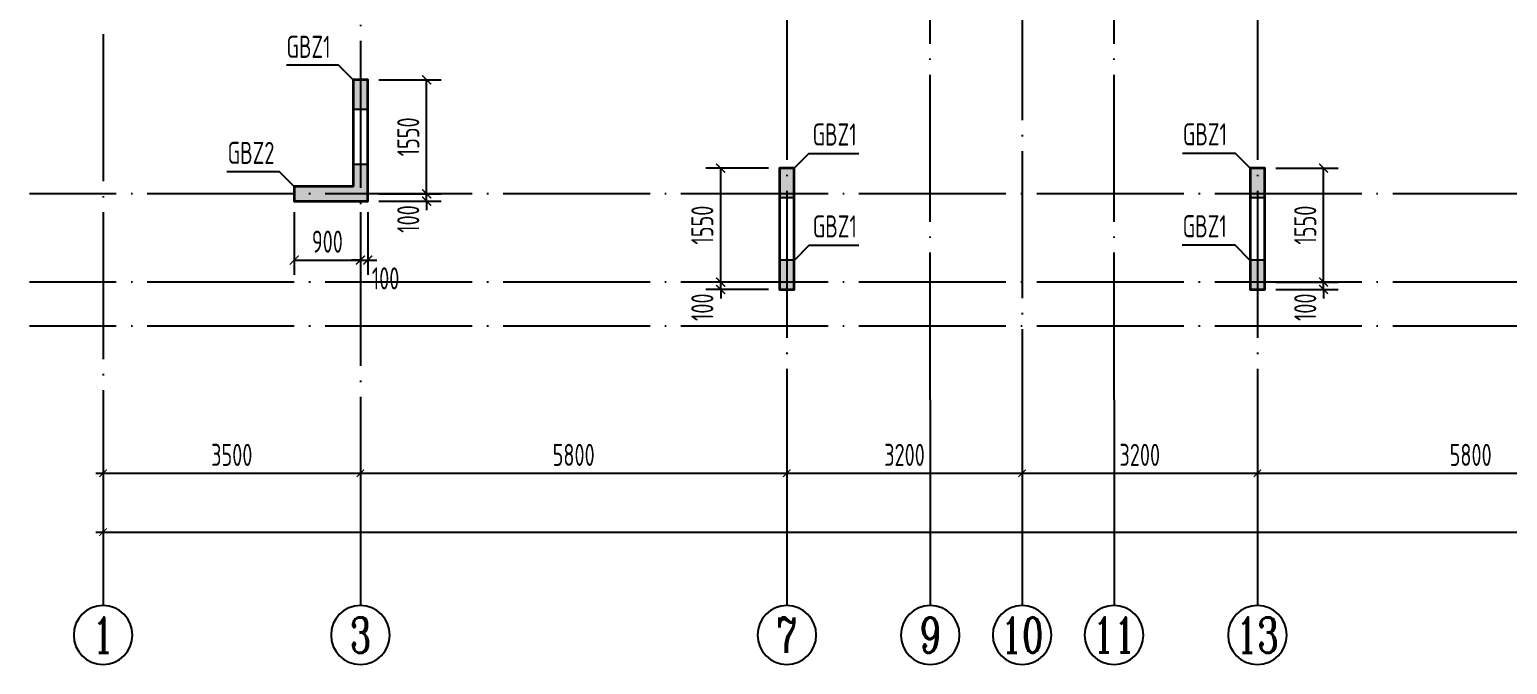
# Model space of a CAD drawing. Extents: x -655480 to 203344, y -294099 to 287156.
# Drawn here: x -305735 to -285635, y -79309 to -70675 of the extents above; entities that cross this region are included whole.
import ezdxf
from ezdxf.enums import TextEntityAlignment as Align

# ---------------------------------------------------------------- set-up
doc = ezdxf.new("R2010")
doc.units = 0
doc.header["$LTSCALE"] = 1000
doc.linetypes.add('DOTE', pattern=[2.42, 2, -0.2, 0.02, -0.2])
doc.layers.get('0').update_dxf_attribs({"linetype": 'CONTINUOUS'})
doc.layers.get('DEFPOINTS').update_dxf_attribs({"linetype": 'CONTINUOUS'})
for name, color, linetype in [('A-AXIS', 1, 'CONTINUOUS'), ('A-DOTE', 10, 'DOTE'), ('AXIS_NUM', 7, 'CONTINUOUS'), ('S-Q墙实线', 6, 'CONTINUOUS'), ('S-Q墙标注', 3, 'CONTINUOUS'), ('S-X详图填充', 252, 'CONTINUOUS'), ('S-X详图实线', 4, 'CONTINUOUS'), ('S-Y一般标注', 3, 'CONTINUOUS'), ('S-Z柱编号', 6, 'CONTINUOUS')]:
    doc.layers.add(name, color=color, linetype=linetype)
doc.styles.add('TSSD_Axis', font='complex.shx', dxfattribs={"width": 0.7, "bigfont": 'hztxt.shx'})
doc.styles.add('TSSD_DIMENSION', font='Tssdeng.shx', dxfattribs={"width": 0.7, "bigfont": 'tssdchn.shx'})
doc.styles.add('TSSD_REIN', font='tssdeng.shx', dxfattribs={"width": 0.7, "height": 300, "bigfont": 'tssdchn.shx'})
doc.styles.add('结构文字', font='zstxt.shx', dxfattribs={"width": 0.7, "bigfont": 'zshz.shx'})
doc.dimstyles.new('STRUCK', dxfattribs={"dimtxt": 400, "dimasz": 121, "dimexe": 200, "dimexo": 150, "dimgap": 115, "dimtad": 1, "dimdec": 0, "dimdsep": 46, "dimtxsty": '结构文字', "dimblk": 'ARCHTICK', "dimcen": 400, "dimclrd": 3, "dimclre": 3, "dimclrt": 7, "dimadec": 0, "dimazin": 0, "dimtfac": 1, "dimtdec": 0, "dimtix": 1, "dimtmove": 2, "dimatfit": 3, "dimldrblk": '_DIMX', "dimfxl": 1, "dimtolj": 1, "dimtzin": 0, "dimarcsym": 0})
doc.dimstyles.new('TSSD_100_100', dxfattribs={"dimtxt": 300, "dimasz": 100, "dimexe": 100, "dimexo": 250, "dimgap": 100, "dimtad": 1, "dimdec": 0, "dimzin": 0, "dimdsep": 46, "dimtxsty": 'TSSD_DIMENSION', "dimblk": 'ARCHTICK', "dimcen": 0, "dimdle": 100, "dimclrt": 7, "dimadec": 0, "dimazin": 0, "dimtfac": 1, "dimtdec": 0, "dimtix": 1, "dimtmove": 2, "dimatfit": 3, "dimldrblk": 'ARCHTICK', "dimfxl": 1, "dimtolj": 1, "dimtzin": 0, "dimarcsym": 0})

# ---------------------------------------------------------------- blocks, each defined once
blk = doc.blocks.new('ts_axno')
at = {"color": 0, "linetype": 'ByBlock', "lineweight": -2}
blk.add_circle((0, 0), 0.5, dxfattribs=at)
at = {"color": 0, "linetype": 'ByBlock', "lineweight": -2, "style": 'TSSD_Axis', "width": 0.7}
blk.add_attdef('A', text='', height=0.6, dxfattribs=at).set_placement((0, 0), align=Align.MIDDLE_CENTER)
blk = doc.blocks.new('_ArchTick')
at = {"color": 0, "linetype": 'ByBlock', "const_width": 0.15}
blk.add_lwpolyline([(-0.5, -0.5), (0.5, 0.5)], dxfattribs=at)
blk = doc.blocks.new('*D187')
at = {"layer": 'DEFPOINTS', "color": 0, "transparency": 16777216}
for p in [(8100, 3600), (13900, 3600), (13900, 2600)]:
    blk.add_point(p, dxfattribs=at)
at = {"layer": 'S-Y一般标注', "color": 0, "lineweight": -2, "transparency": 16777216}
for p, q in [((8100, 3350), (8100, 2500)), ((13900, 3350), (13900, 2500)), ((8000, 2600), (14000, 2600))]:
    blk.add_line(p, q, dxfattribs=at)
at = {"layer": 'S-Y一般标注', "color": 0, "lineweight": -2, "transparency": 16777216, "xscale": 100, "yscale": 100, "zscale": 100, "rotation": 180}
blk.add_blockref('_ArchTick', (8100, 2600), dxfattribs=at)
at = {"layer": 'S-Y一般标注', "color": 0, "lineweight": -2, "transparency": 16777216, "xscale": 100, "yscale": 100, "zscale": 100}
blk.add_blockref('_ArchTick', (13900, 2600), dxfattribs=at)
at = {"layer": 'S-Y一般标注', "color": 7, "transparency": 16777216, "insert": (11000, 2850), "char_height": 300, "attachment_point": 5, "style": 'TSSD_DIMENSION'}
blk.add_mtext('\\A1;5800', dxfattribs=at)
blk = doc.blocks.new('*D188')
at = {"layer": 'DEFPOINTS', "color": 0, "transparency": 16777216}
for p in [(17100, 3600), (20300, 3600), (20300, 2600)]:
    blk.add_point(p, dxfattribs=at)
at = {"layer": 'S-Y一般标注', "color": 0, "lineweight": -2, "transparency": 16777216}
for p, q in [((17100, 3350), (17100, 2500)), ((20300, 3350), (20300, 2500)), ((17000, 2600), (20400, 2600))]:
    blk.add_line(p, q, dxfattribs=at)
at = {"layer": 'S-Y一般标注', "color": 0, "lineweight": -2, "transparency": 16777216, "xscale": 100, "yscale": 100, "zscale": 100, "rotation": 180}
blk.add_blockref('_ArchTick', (17100, 2600), dxfattribs=at)
at = {"layer": 'S-Y一般标注', "color": 0, "lineweight": -2, "transparency": 16777216, "xscale": 100, "yscale": 100, "zscale": 100}
blk.add_blockref('_ArchTick', (20300, 2600), dxfattribs=at)
at = {"layer": 'S-Y一般标注', "color": 7, "transparency": 16777216, "insert": (18700, 2850), "char_height": 300, "attachment_point": 5, "style": 'TSSD_DIMENSION'}
blk.add_mtext('\\A1;3200', dxfattribs=at)
blk = doc.blocks.new('*D189')
at = {"layer": 'DEFPOINTS', "color": 0, "transparency": 16777216}
for p in [(20300, 3600), (26100, 3600), (26100, 2600)]:
    blk.add_point(p, dxfattribs=at)
at = {"layer": 'S-Y一般标注', "color": 0, "lineweight": -2, "transparency": 16777216}
for p, q in [((20300, 3350), (20300, 2500)), ((26100, 3350), (26100, 2500)), ((20200, 2600), (26200, 2600))]:
    blk.add_line(p, q, dxfattribs=at)
at = {"layer": 'S-Y一般标注', "color": 0, "lineweight": -2, "transparency": 16777216, "xscale": 100, "yscale": 100, "zscale": 100, "rotation": 180}
blk.add_blockref('_ArchTick', (20300, 2600), dxfattribs=at)
at = {"layer": 'S-Y一般标注', "color": 0, "lineweight": -2, "transparency": 16777216, "xscale": 100, "yscale": 100, "zscale": 100}
blk.add_blockref('_ArchTick', (26100, 2600), dxfattribs=at)
at = {"layer": 'S-Y一般标注', "color": 7, "transparency": 16777216, "insert": (23200, 2850), "char_height": 300, "attachment_point": 5, "style": 'TSSD_DIMENSION'}
blk.add_mtext('\\A1;5800', dxfattribs=at)
blk = doc.blocks.new('*D195')
at = {"layer": 'DEFPOINTS', "color": 0, "transparency": 16777216}
for p in [(4600, 3600), (54600, 3600), (54600, 1800)]:
    blk.add_point(p, dxfattribs=at)
at = {"layer": 'S-Y一般标注', "color": 0, "lineweight": -2, "transparency": 16777216}
for p, q in [((4600, 3350), (4600, 1700)), ((54600, 3350), (54600, 1700)), ((4500, 1800), (54700, 1800))]:
    blk.add_line(p, q, dxfattribs=at)
at = {"layer": 'S-Y一般标注', "color": 0, "lineweight": -2, "transparency": 16777216, "xscale": 100, "yscale": 100, "zscale": 100, "rotation": 180}
blk.add_blockref('_ArchTick', (4600, 1800), dxfattribs=at)
at = {"layer": 'S-Y一般标注', "color": 0, "lineweight": -2, "transparency": 16777216, "xscale": 100, "yscale": 100, "zscale": 100}
blk.add_blockref('_ArchTick', (54600, 1800), dxfattribs=at)
at = {"layer": 'S-Y一般标注', "color": 7, "transparency": 16777216, "insert": (29600, 2050), "char_height": 300, "attachment_point": 5, "style": 'TSSD_DIMENSION'}
blk.add_mtext('\\A1;50000', dxfattribs=at)
blk = doc.blocks.new('*D196')
at = {"layer": 'DEFPOINTS', "color": 0, "transparency": 16777216}
for p in [(13900, 3600), (17100, 3600), (17100, 2600)]:
    blk.add_point(p, dxfattribs=at)
at = {"layer": 'S-Y一般标注', "color": 0, "lineweight": -2, "transparency": 16777216}
for p, q in [((13900, 3350), (13900, 2500)), ((17100, 3350), (17100, 2500)), ((13800, 2600), (17200, 2600))]:
    blk.add_line(p, q, dxfattribs=at)
at = {"layer": 'S-Y一般标注', "color": 0, "lineweight": -2, "transparency": 16777216, "xscale": 100, "yscale": 100, "zscale": 100, "rotation": 180}
blk.add_blockref('_ArchTick', (13900, 2600), dxfattribs=at)
at = {"layer": 'S-Y一般标注', "color": 0, "lineweight": -2, "transparency": 16777216, "xscale": 100, "yscale": 100, "zscale": 100}
blk.add_blockref('_ArchTick', (17100, 2600), dxfattribs=at)
at = {"layer": 'S-Y一般标注', "color": 7, "transparency": 16777216, "insert": (15500, 2850), "char_height": 300, "attachment_point": 5, "style": 'TSSD_DIMENSION'}
blk.add_mtext('\\A1;3200', dxfattribs=at)
blk = doc.blocks.new('*D197')
at = {"layer": 'DEFPOINTS', "color": 0, "transparency": 16777216}
for p in [(4600, 3600), (8100, 3600), (8100, 2600)]:
    blk.add_point(p, dxfattribs=at)
at = {"layer": 'S-Y一般标注', "color": 0, "lineweight": -2, "transparency": 16777216}
for p, q in [((4600, 3350), (4600, 2500)), ((8100, 3350), (8100, 2500)), ((4500, 2600), (8200, 2600))]:
    blk.add_line(p, q, dxfattribs=at)
at = {"layer": 'S-Y一般标注', "color": 0, "lineweight": -2, "transparency": 16777216, "xscale": 100, "yscale": 100, "zscale": 100, "rotation": 180}
blk.add_blockref('_ArchTick', (4600, 2600), dxfattribs=at)
at = {"layer": 'S-Y一般标注', "color": 0, "lineweight": -2, "transparency": 16777216, "xscale": 100, "yscale": 100, "zscale": 100}
blk.add_blockref('_ArchTick', (8100, 2600), dxfattribs=at)
at = {"layer": 'S-Y一般标注', "color": 7, "transparency": 16777216, "insert": (6350, 2850), "char_height": 300, "attachment_point": 5, "style": 'TSSD_DIMENSION'}
blk.add_mtext('\\A1;3500', dxfattribs=at)
blk = doc.blocks.new('*D2188')
at = {"layer": 'DEFPOINTS', "color": 0, "transparency": 16777216}
for p in [(-301135, -72909), (-300335, -72909), (-301135, -73009)]:
    blk.add_point(p, dxfattribs=at)
at = {"layer": 'S-Q墙标注', "color": 3, "lineweight": -2, "transparency": 16777216}
for p, q in [((-300985, -72909), (-300135, -72909)), ((-300335, -72909), (-300335, -72788)), ((-300335, -73009), (-300335, -72909)), ((-300985, -73009), (-300135, -73009)), ((-300335, -73009), (-300335, -73130))]:
    blk.add_line(p, q, dxfattribs=at)
at = {"layer": 'S-Q墙标注', "color": 3, "lineweight": -2, "transparency": 16777216, "xscale": 121, "yscale": 121, "zscale": 121}
for p, rotation in [((-300335, -72909), 270), ((-300335, -73009), 90)]:
    blk.add_blockref('_ArchTick', p, dxfattribs=dict(at, rotation=rotation))
at = {"layer": 'S-Q墙标注', "color": 7, "transparency": 16777216, "insert": (-300585, -73251), "char_height": 300, "attachment_point": 5, "rotation": 90, "style": 'TSSD_REIN'}
blk.add_mtext('\\A1;100', dxfattribs=at)
blk = doc.blocks.new('_DIMX')
blk.add_line((-150, 0), (150, 0))
at = {"const_width": 50}
blk.add_lwpolyline([(-70, -70), (70, 70)], dxfattribs=at)
blk = doc.blocks.new('*D2189')
at = {"layer": 'DEFPOINTS', "color": 0, "transparency": 16777216}
for p in [(-301135, -71359), (-300335, -71359), (-301135, -72909)]:
    blk.add_point(p, dxfattribs=at)
at = {"layer": 'S-Q墙标注', "color": 3, "lineweight": -2, "transparency": 16777216}
for p, q in [((-300985, -71359), (-300135, -71359)), ((-300335, -72909), (-300335, -71359)), ((-300985, -72909), (-300135, -72909))]:
    blk.add_line(p, q, dxfattribs=at)
at = {"layer": 'S-Q墙标注', "color": 3, "lineweight": -2, "transparency": 16777216, "xscale": 121, "yscale": 121, "zscale": 121}
for p, rotation in [((-300335, -71359), 90), ((-300335, -72909), 270)]:
    blk.add_blockref('_ArchTick', p, dxfattribs=dict(at, rotation=rotation))
at = {"layer": 'S-Q墙标注', "color": 7, "transparency": 16777216, "insert": (-300585, -72134), "char_height": 300, "attachment_point": 5, "rotation": 90, "style": 'TSSD_REIN'}
blk.add_mtext('\\A1;1550', dxfattribs=at)
blk = doc.blocks.new('*D2190')
at = {"layer": 'DEFPOINTS', "color": 0, "transparency": 16777216}
for p in [(-302135, -73009), (-301235, -73009), (-301235, -73809)]:
    blk.add_point(p, dxfattribs=at)
at = {"layer": 'S-Q墙标注', "color": 3, "lineweight": -2, "transparency": 16777216}
for p, q in [((-302135, -73159), (-302135, -74009)), ((-301235, -73159), (-301235, -74009)), ((-302135, -73809), (-301235, -73809))]:
    blk.add_line(p, q, dxfattribs=at)
at = {"layer": 'S-Q墙标注', "color": 3, "lineweight": -2, "transparency": 16777216, "xscale": 121, "yscale": 121, "zscale": 121, "rotation": 180}
blk.add_blockref('_ArchTick', (-302135, -73809), dxfattribs=at)
at = {"layer": 'S-Q墙标注', "color": 3, "lineweight": -2, "transparency": 16777216, "xscale": 121, "yscale": 121, "zscale": 121}
blk.add_blockref('_ArchTick', (-301235, -73809), dxfattribs=at)
at = {"layer": 'S-Q墙标注', "color": 7, "transparency": 16777216, "insert": (-301685, -73559), "char_height": 300, "attachment_point": 5, "style": 'TSSD_REIN'}
blk.add_mtext('\\A1;900', dxfattribs=at)
blk = doc.blocks.new('*D2191')
at = {"layer": 'DEFPOINTS', "color": 0, "transparency": 16777216}
for p in [(-301235, -73009), (-301135, -73009), (-301135, -73809)]:
    blk.add_point(p, dxfattribs=at)
at = {"layer": 'S-Q墙标注', "color": 3, "lineweight": -2, "transparency": 16777216}
for p, q in [((-301235, -73159), (-301235, -74009)), ((-301135, -73159), (-301135, -74009)), ((-301235, -73809), (-301356, -73809)), ((-301235, -73809), (-301135, -73809)), ((-301135, -73809), (-301014, -73809))]:
    blk.add_line(p, q, dxfattribs=at)
at = {"layer": 'S-Q墙标注', "color": 3, "lineweight": -2, "transparency": 16777216, "xscale": 121, "yscale": 121, "zscale": 121}
blk.add_blockref('_ArchTick', (-301235, -73809), dxfattribs=at)
at = {"layer": 'S-Q墙标注', "color": 3, "lineweight": -2, "transparency": 16777216, "xscale": 121, "yscale": 121, "zscale": 121, "rotation": 180}
blk.add_blockref('_ArchTick', (-301135, -73809), dxfattribs=at)
at = {"layer": 'S-Q墙标注', "color": 7, "transparency": 16777216, "insert": (-300893, -74059), "char_height": 300, "attachment_point": 5, "style": 'TSSD_REIN'}
blk.add_mtext('\\A1;100', dxfattribs=at)
blk = doc.blocks.new('*D2192')
at = {"layer": 'DEFPOINTS', "color": 0, "transparency": 16777216}
for p in [(-296335, -74109), (-295535, -74109), (-295535, -74209)]:
    blk.add_point(p, dxfattribs=at)
at = {"layer": 'S-Q墙标注', "color": 3, "lineweight": -2, "transparency": 16777216}
for p, q in [((-295685, -74109), (-296535, -74109)), ((-296335, -74109), (-296335, -73988)), ((-296335, -74209), (-296335, -74109)), ((-295685, -74209), (-296535, -74209)), ((-296335, -74209), (-296335, -74330))]:
    blk.add_line(p, q, dxfattribs=at)
at = {"layer": 'S-Q墙标注', "color": 3, "lineweight": -2, "transparency": 16777216, "xscale": 121, "yscale": 121, "zscale": 121}
for p, rotation in [((-296335, -74109), 270), ((-296335, -74209), 90)]:
    blk.add_blockref('_ArchTick', p, dxfattribs=dict(at, rotation=rotation))
at = {"layer": 'S-Q墙标注', "color": 7, "transparency": 16777216, "insert": (-296585, -74451), "char_height": 300, "attachment_point": 5, "rotation": 90, "style": 'TSSD_REIN'}
blk.add_mtext('\\A1;100', dxfattribs=at)
blk = doc.blocks.new('*D2193')
at = {"layer": 'DEFPOINTS', "color": 0, "transparency": 16777216}
for p in [(-296335, -72559), (-295535, -72559), (-295535, -74109)]:
    blk.add_point(p, dxfattribs=at)
at = {"layer": 'S-Q墙标注', "color": 3, "lineweight": -2, "transparency": 16777216}
for p, q in [((-295685, -72559), (-296535, -72559)), ((-296335, -74109), (-296335, -72559)), ((-295685, -74109), (-296535, -74109))]:
    blk.add_line(p, q, dxfattribs=at)
at = {"layer": 'S-Q墙标注', "color": 3, "lineweight": -2, "transparency": 16777216, "xscale": 121, "yscale": 121, "zscale": 121}
for p, rotation in [((-296335, -72559), 90), ((-296335, -74109), 270)]:
    blk.add_blockref('_ArchTick', p, dxfattribs=dict(at, rotation=rotation))
at = {"layer": 'S-Q墙标注', "color": 7, "transparency": 16777216, "insert": (-296585, -73334), "char_height": 300, "attachment_point": 5, "rotation": 90, "style": 'TSSD_REIN'}
blk.add_mtext('\\A1;1550', dxfattribs=at)
blk = doc.blocks.new('*D2213')
at = {"layer": 'DEFPOINTS', "color": 0, "transparency": 16777216}
for p in [(-288935, -74109), (-288135, -74109), (-288935, -74209)]:
    blk.add_point(p, dxfattribs=at)
at = {"layer": 'S-Q墙标注', "color": 3, "lineweight": -2, "transparency": 16777216}
for p, q in [((-288785, -74109), (-287935, -74109)), ((-288135, -74109), (-288135, -73988)), ((-288135, -74209), (-288135, -74109)), ((-288785, -74209), (-287935, -74209)), ((-288135, -74209), (-288135, -74330))]:
    blk.add_line(p, q, dxfattribs=at)
at = {"layer": 'S-Q墙标注', "color": 3, "lineweight": -2, "transparency": 16777216, "xscale": 121, "yscale": 121, "zscale": 121}
for p, rotation in [((-288135, -74109), 270), ((-288135, -74209), 90)]:
    blk.add_blockref('_ArchTick', p, dxfattribs=dict(at, rotation=rotation))
at = {"layer": 'S-Q墙标注', "color": 7, "transparency": 16777216, "insert": (-288385, -74451), "char_height": 300, "attachment_point": 5, "rotation": 90, "style": 'TSSD_REIN'}
blk.add_mtext('\\A1;100', dxfattribs=at)
blk = doc.blocks.new('*D2214')
at = {"layer": 'DEFPOINTS', "color": 0, "transparency": 16777216}
for p in [(-288935, -72559), (-288135, -72559), (-288935, -74109)]:
    blk.add_point(p, dxfattribs=at)
at = {"layer": 'S-Q墙标注', "color": 3, "lineweight": -2, "transparency": 16777216}
for p, q in [((-288785, -72559), (-287935, -72559)), ((-288135, -74109), (-288135, -72559)), ((-288785, -74109), (-287935, -74109))]:
    blk.add_line(p, q, dxfattribs=at)
at = {"layer": 'S-Q墙标注', "color": 3, "lineweight": -2, "transparency": 16777216, "xscale": 121, "yscale": 121, "zscale": 121}
for p, rotation in [((-288135, -72559), 90), ((-288135, -74109), 270)]:
    blk.add_blockref('_ArchTick', p, dxfattribs=dict(at, rotation=rotation))
at = {"layer": 'S-Q墙标注', "color": 7, "transparency": 16777216, "insert": (-288385, -73334), "char_height": 300, "attachment_point": 5, "rotation": 90, "style": 'TSSD_REIN'}
blk.add_mtext('\\A1;1550', dxfattribs=at)
blk = doc.blocks.new('20210726.16395156')
at = {"layer": 'A-AXIS'}
for p, q in [((4600, 3600), (4600, 800)), ((8100, 3600), (8100, 800)), ((13900, 3600), (13900, 800)), ((15850, 3600), (15850, 800)), ((17100, 3600), (17100, 800)), ((18350, 3600.1), (18350, 800.1)), ((20300, 3600), (20300, 800))]:
    blk.add_line(p, q, dxfattribs=at)
at = {"layer": 'A-DOTE'}
for p, q in [((4600, 18249.9), (4600, 3600)), ((13900.2, 13700), (13900, 3600)), ((20299.8, 13700), (20300, 3600)), ((15850, 3600), (15850, 11500)), ((18350, 3600.1), (18350, 11500)), ((8100, 10900), (8100, 3600)), ((17100, 9400), (17100, 3600)), ((55600, 6400), (3600, 6400)), ((55600, 5200), (3600, 5200)), ((55600, 4600), (3600, 4600))]:
    blk.add_line(p, q, dxfattribs=at)
at = {"layer": 'A-AXIS'}
ref = blk.add_blockref('ts_axno', (4600, 400), dxfattribs=dict(at, xscale=-800, yscale=800, zscale=800, rotation=180))
ref.add_attrib('1', '1', dxfattribs={"layer": 'AXIS_NUM', "height": 480, "style": 'TSSD_Axis', "width": 0.7}).set_placement((4600, 400), align=Align.MIDDLE_CENTER)
ref = blk.add_blockref('ts_axno', (8100, 400), dxfattribs=dict(at, xscale=-800, yscale=800, zscale=800, rotation=180))
ref.add_attrib('2', '3', dxfattribs={"layer": 'AXIS_NUM', "height": 480, "style": 'TSSD_Axis', "width": 0.7}).set_placement((8100, 400), align=Align.MIDDLE_CENTER)
ref = blk.add_blockref('ts_axno', (13900, 400), dxfattribs=dict(at, xscale=-800, yscale=800, zscale=800, rotation=180))
ref.add_attrib('5', '7', dxfattribs={"layer": 'AXIS_NUM', "height": 480, "style": 'TSSD_Axis', "width": 0.7}).set_placement((13900, 400), align=Align.MIDDLE_CENTER)
ref = blk.add_blockref('ts_axno', (15850, 400), dxfattribs=dict(at, xscale=-800, yscale=800, zscale=800, rotation=180))
ref.add_attrib('5', '9', dxfattribs={"layer": 'AXIS_NUM', "height": 480, "style": 'TSSD_Axis', "width": 0.7}).set_placement((15850, 400), align=Align.MIDDLE_CENTER)
ref = blk.add_blockref('ts_axno', (17100, 400), dxfattribs=dict(at, xscale=-800, yscale=800, zscale=800, rotation=180))
ref.add_attrib('8', '10', dxfattribs={"layer": 'AXIS_NUM', "height": 480, "style": 'TSSD_Axis', "width": 0.7}).set_placement((17100, 400), align=Align.MIDDLE_CENTER)
ref = blk.add_blockref('ts_axno', (18350, 400.1), dxfattribs=dict(at, xscale=-800, yscale=800, zscale=800, rotation=180))
ref.add_attrib('5', '11', dxfattribs={"layer": 'AXIS_NUM', "height": 480, "style": 'TSSD_Axis', "width": 0.7}).set_placement((18350, 400.1), align=Align.MIDDLE_CENTER)
ref = blk.add_blockref('ts_axno', (20300, 400), dxfattribs=dict(at, xscale=-800, yscale=800, zscale=800, rotation=180))
ref.add_attrib('8', '13', dxfattribs={"layer": 'AXIS_NUM', "height": 480, "style": 'TSSD_Axis', "width": 0.7}).set_placement((20300, 400), align=Align.MIDDLE_CENTER)
at = {"layer": 'S-Y一般标注'}
for base, p1, p2, picture, middle in [((54600, 1800), (4600, 3600), (54600, 3600), '*D195', (29600, 2050)), ((8100, 2600), (4600, 3600), (8100, 3600), '*D197', (6350, 2850)), ((13900, 2600), (8100, 3600), (13900, 3600), '*D187', (11000, 2850)), ((17100, 2600), (13900, 3600), (17100, 3600), '*D196', (15500, 2850)), ((20300, 2600), (17100, 3600), (20300, 3600), '*D188', (18700, 2850)), ((26100, 2600), (20300, 3600), (26100, 3600), '*D189', (23200, 2850))]:
    dim = blk.add_linear_dim(base=base, p1=p1, p2=p2, dimstyle='TSSD_100_100', dxfattribs=at)
    dim.commit()
    dim.dimension.update_dxf_attribs({"geometry": picture, "text_midpoint": middle})

msp = doc.modelspace()

# ---------------------------------------------------------------- hatches: boundary and pattern name
at = {"layer": 'S-X详图填充'}
h = msp.add_hatch(color=256, dxfattribs=at)
h.dxf.hatch_style = 1
h.paths.add_polyline_path([(-301335.11, -71758.61), (-301135.11, -71758.61), (-301135.11, -71358.61), (-301335.11, -71358.61)])
h = msp.add_hatch(color=256, dxfattribs=at)
h.dxf.hatch_style = 1
h.paths.add_polyline_path([(-301135.11, -72508.61), (-301335.11, -72508.61), (-301335.11, -72808.61), (-302135.11, -72808.61), (-302135.11, -73008.61), (-301135.11, -73008.61)])
h = msp.add_hatch(color=256, dxfattribs=at)
h.dxf.hatch_style = 1
h.paths.add_polyline_path([(-295537.6, -72958.62), (-295337.6, -72958.62), (-295337.6, -72558.62), (-295537.6, -72558.62)])
h = msp.add_hatch(color=256, dxfattribs=at)
h.dxf.hatch_style = 1
h.paths.add_polyline_path([(-289137.65, -72958.62), (-288937.65, -72958.62), (-288937.65, -72558.62), (-289137.65, -72558.62)])
h = msp.add_hatch(color=256, dxfattribs=at)
h.dxf.hatch_style = 1
h.paths.add_polyline_path([(-295535.11, -74208.62), (-295335.11, -74208.62), (-295335.11, -73808.62), (-295535.11, -73808.62)])
h = msp.add_hatch(color=256, dxfattribs=at)
h.dxf.hatch_style = 1
h.paths.add_polyline_path([(-289135.13, -74208.62), (-288935.13, -74208.62), (-288935.13, -73808.62), (-289135.13, -73808.62)])

# ---------------------------------------------------------------- linework, layer by layer
at = {"layer": 'S-Q墙实线', "lineweight": 35}
msp.add_lwpolyline([(-301335.11, -72808.61), (-302135.12, -72808.61), (-302135.12, -73008.61), (-301135.11, -73008.61), (-301135.11, -71358.61), (-301335.11, -71358.61)], close=True, dxfattribs=at)
for points in [[(-295335.08, -72908.61), (-295335.11, -72558.62), (-295535.11, -72558.63), (-295535.08, -72908.62)], [(-288935.13, -72908.61), (-288935.13, -72558.63), (-289135.13, -72558.63), (-289135.13, -72908.61)], [(-295535.08, -72908.61), (-295535.11, -74208.62), (-295335.11, -74208.62), (-295335.08, -72908.62)], [(-289135.13, -72908.61), (-289135.13, -74208.62), (-288935.13, -74208.62), (-288935.13, -72908.61)]]:
    msp.add_lwpolyline(points, dxfattribs=at)
at = {"layer": 'S-X详图实线'}
for points in [[(-301335.11, -71758.61), (-301135.11, -71758.61), (-301135.11, -71358.61), (-301335.11, -71358.61), (-301335.11, -71758.61)], [(-301135.11, -72508.61), (-301335.11, -72508.61), (-301335.11, -72808.61), (-302135.11, -72808.61), (-302135.11, -73008.61), (-301135.11, -73008.61), (-301135.11, -72508.61)], [(-295537.6, -72958.62), (-295337.6, -72958.62), (-295337.6, -72558.62), (-295537.6, -72558.62), (-295537.6, -72958.62)], [(-289137.65, -72958.62), (-288937.65, -72958.62), (-288937.65, -72558.62), (-289137.65, -72558.62), (-289137.65, -72958.62)], [(-295535.11, -74208.62), (-295335.11, -74208.62), (-295335.11, -73808.62), (-295535.11, -73808.62), (-295535.11, -74208.62)], [(-289135.13, -74208.62), (-288935.13, -74208.62), (-288935.13, -73808.62), (-289135.13, -73808.62), (-289135.13, -74208.62)]]:
    msp.add_lwpolyline(points, close=True, dxfattribs=at)
at = {"layer": 'S-Z柱编号', "color": 7}
for points in [[(-301335.11, -71358.61), (-301535.11, -71158.61), (-302238.98, -71158.61)], [(-295335.11, -72558.62), (-295135.11, -72358.62), (-294456.5, -72358.62)], [(-289135.11, -72558.62), (-289335.11, -72358.62), (-290054.32, -72358.62)], [(-302135.11, -72808.61), (-302335.11, -72608.61), (-303050.32, -72608.61)], [(-295332.62, -73808.62), (-295132.62, -73608.62), (-294454.01, -73608.62)], [(-289137.63, -73808.62), (-289337.63, -73608.62), (-290056.83, -73608.62)]]:
    msp.add_lwpolyline(points, dxfattribs=at)

# ---------------------------------------------------------------- block references
at = {"layer": 'A-DOTE'}
msp.add_blockref('20210726.16395156', (-309335.12, -79308.66), dxfattribs=at)

# ---------------------------------------------------------------- texts
at = {"layer": 'S-Z柱编号', "color": 7, "style": 'TSSD_REIN', "width": 0.7}
for s, p in [('GBZ1', (-302240.88, -71149.33)), ('GBZ1', (-295085.27, -72341.87)), ('GBZ1', (-290048.96, -72339.12)), ('GBZ2', (-303040.88, -72591.77)), ('GBZ1', (-295082.78, -73591.87)), ('GBZ1', (-290051.47, -73589.12))]:
    msp.add_text(s, height=300, dxfattribs=at).set_placement(p, align=Align.BOTTOM_LEFT)

# ---------------------------------------------------------------- dimensions: what is measured, and where the dimension line sits
at = {"layer": 'S-Q墙标注'}
for base, p1, p2, picture, middle in [((-300335.11, -71358.61), (-301135.11, -72908.61), (-301135.11, -71358.61), '*D2189', (-300585.11, -72133.61)), ((-296335.11, -72558.62), (-295535.11, -74108.61), (-295535.11, -72558.62), '*D2193', (-296585.11, -73333.62)), ((-288135.13, -72558.62), (-288935.13, -74108.61), (-288935.13, -72558.62), '*D2214', (-288385.13, -73333.62))]:
    dim = msp.add_linear_dim(base=base, p1=p1, p2=p2, angle=90, dimstyle='STRUCK', override={"dimtxt": 300, "dimgap": 100, "dimtxsty": 'TSSD_REIN'}, dxfattribs=at)
    dim.commit()
    dim.dimension.update_dxf_attribs({"geometry": picture, "text_midpoint": middle})
for base, p1, p2, picture, middle in [((-300335.11, -72908.61), (-301135.11, -73008.61), (-301135.11, -72908.61), '*D2188', (-300585.11, -73250.54)), ((-296335.11, -74108.61), (-295535.11, -74208.62), (-295535.11, -74108.61), '*D2192', (-296585.11, -74450.54)), ((-288135.13, -74108.61), (-288935.13, -74208.62), (-288935.13, -74108.61), '*D2213', (-288385.13, -74450.54))]:
    dim = msp.add_linear_dim(base=base, p1=p1, p2=p2, angle=90, dimstyle='STRUCK', override={"dimtxt": 300, "dimgap": 100, "dimtxsty": 'TSSD_REIN'}, dxfattribs=at)
    dim.commit()
    dim.dimension.update_dxf_attribs({"geometry": picture, "text_midpoint": middle, "dimtype": 160})
dim = msp.add_linear_dim(base=(-301235.12, -73808.61), p1=(-302135.11, -73008.61), p2=(-301235.12, -73008.61), dimstyle='STRUCK', override={"dimtxt": 300, "dimgap": 100, "dimtxsty": 'TSSD_REIN'}, dxfattribs=at)
dim.commit()
dim.dimension.update_dxf_attribs({"geometry": '*D2190', "text_midpoint": (-301685.11, -73558.61)})
dim = msp.add_linear_dim(base=(-301135.11, -73808.61), p1=(-301235.12, -73008.61), p2=(-301135.11, -73008.61), dimstyle='STRUCK', override={"dimtxt": 300, "dimgap": 100, "dimtxsty": 'TSSD_REIN'}, dxfattribs=at)
dim.commit()
dim.dimension.update_dxf_attribs({"geometry": '*D2191', "text_midpoint": (-300893.19, -74058.61), "dimtype": 160})

doc.saveas('drawing.dxf')
